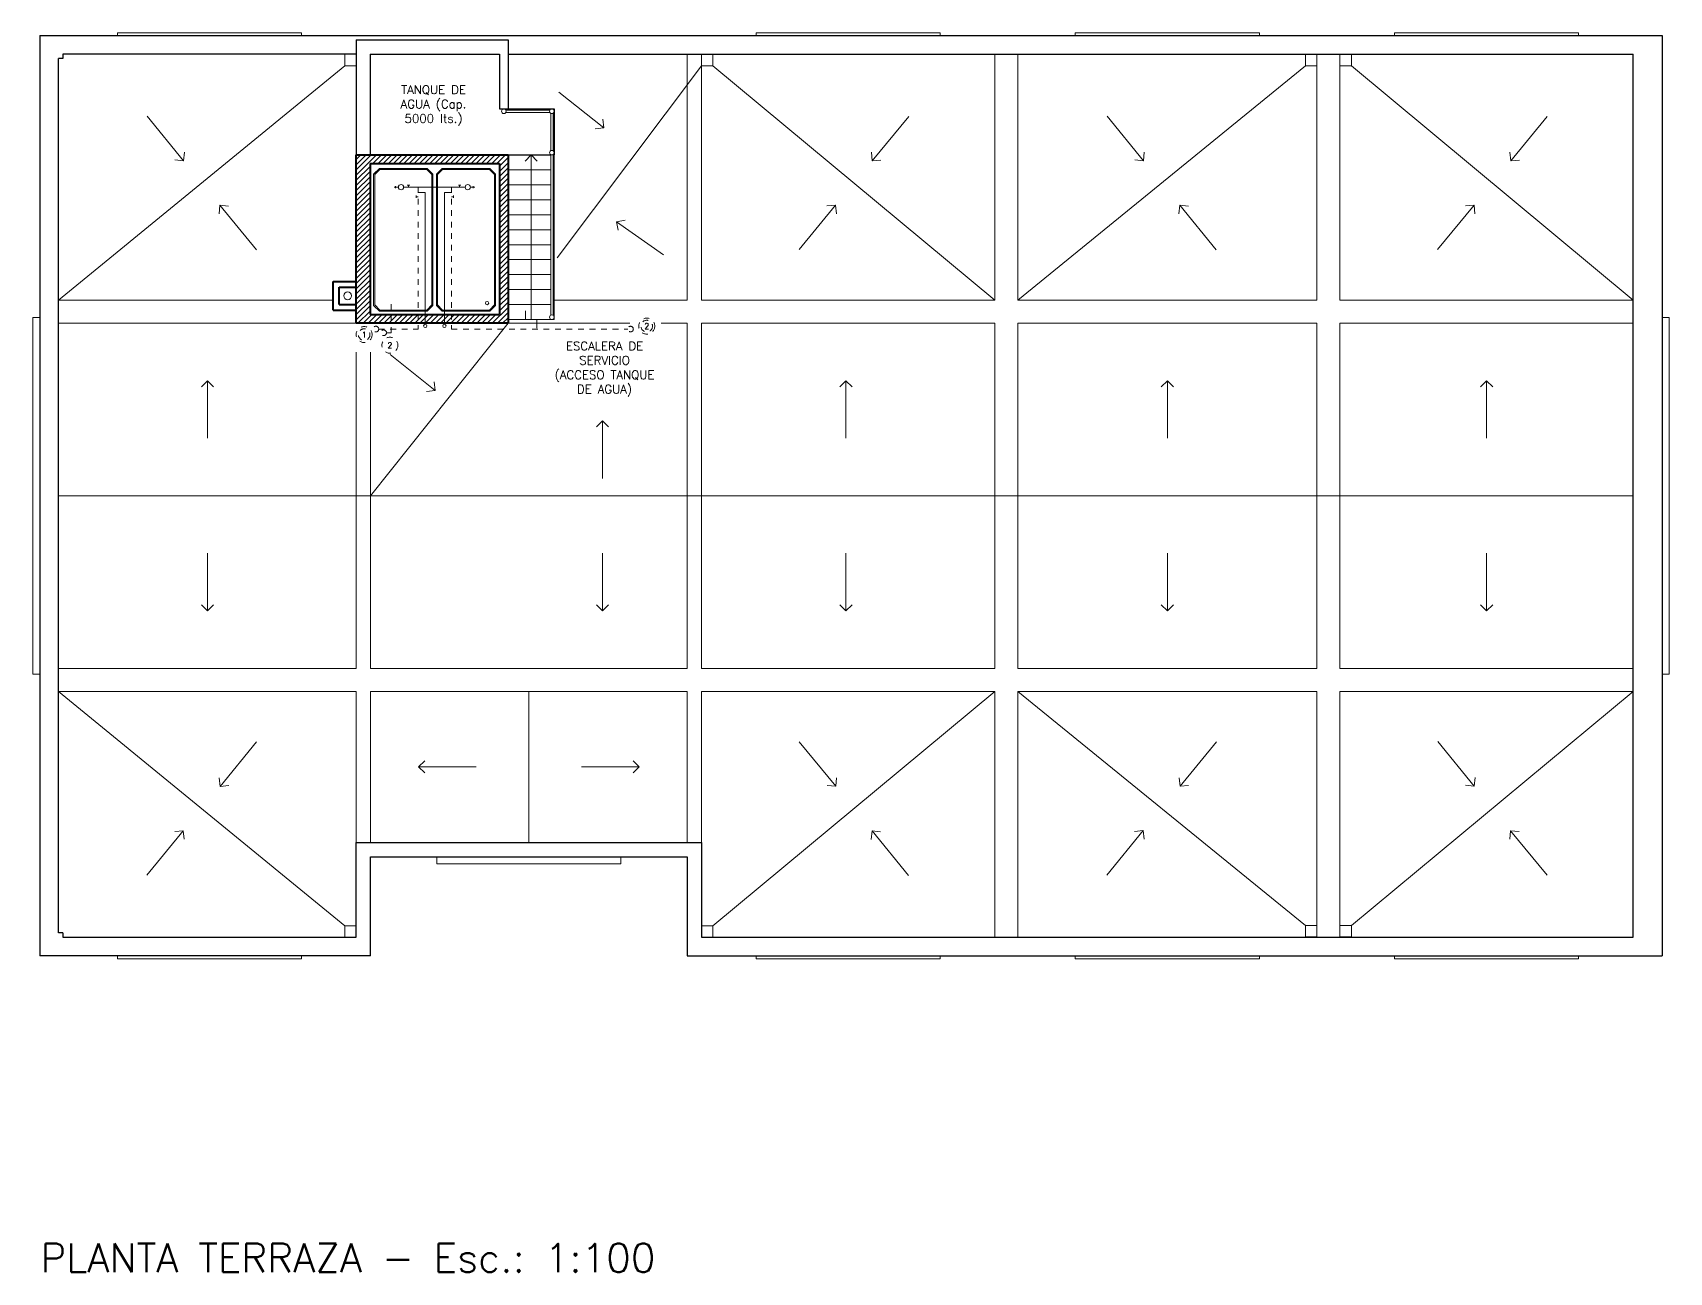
# Model space of a CAD drawing. Extents: x 1009 to 1343, y -172900 to 201.
# Drawn here: x 1308.67 to 1337.12, y 2.25 to 23.8 of the extents above; entities that cross this region are included whole.
import ezdxf

# ---------------------------------------------------------------- set-up
doc = ezdxf.new("R2010")
doc.units = 0
doc.header["$LTSCALE"] = 0.5
doc.linetypes.add('ACAD_ISO03W100', pattern=[30, 12, -18])
doc.linetypes.add('DASHED', pattern=[19.05, 12.7, -6.35])
for name, color, linetype, lineweight in [('Agua fria', 5, 'ACAD_ISO03W100', 18), ('Carpintería', 55, 'CONTINUOUS', 20), ('Detalles 01', 8, 'CONTINUOUS', 9), ('Muros corte', 7, 'CONTINUOUS', 40), ('Muros vista', 253, 'CONTINUOUS', 25), ('Pisos', 252, 'CONTINUOUS', 18), ('Pluviales', 41, 'CONTINUOUS', 18), ('Punta 015', 64, 'CONTINUOUS', 13), ('Punta 03', 171, 'CONTINUOUS', 30), ('Punta 05', 52, 'CONTINUOUS', 50), ('Tratamiento pisos', 251, 'CONTINUOUS', 9), ('Ventilación', 105, 'CONTINUOUS', 18)]:
    doc.layers.add(name, color=color, linetype=linetype, lineweight=lineweight)
doc.styles.add('Texto 1 mm', font='simplex.shx', dxfattribs={"height": 0.1})
doc.styles.add('Texto 1.5 mm', font='simplex.shx', dxfattribs={"height": 0.15})
doc.styles.add('Texto 5 mm', font='simplex.shx', dxfattribs={"height": 0.5})

msp = doc.modelspace()

# ---------------------------------------------------------------- hatches: boundary and pattern name
at = {"layer": 'Tratamiento pisos'}
h = msp.add_hatch(dxfattribs=at)
h.set_pattern_fill('ANSI31,_O', color=256, scale=0.02)
h.set_pattern_definition([(45, (-27.066747, -55.52804), (-0.0449012806, 0.0449012806), [])])
h.paths.add_polyline_path([(1314.538, 21.527), (1316.788, 21.527), (1316.788, 18.902), (1315.954, 18.902), (1315.954, 18.752), (1316.938, 18.752), (1316.938, 21.677), (1314.298, 21.677), (1314.298, 18.752), (1314.906, 18.752), (1314.906, 18.902), (1314.538, 18.902)])
h.paths.add_polyline_path([(1314.906, 18.902), (1314.906, 18.752), (1315.373, 18.752), (1315.373, 18.902)], flags=16)
h.paths.add_polyline_path([(1315.373, 18.752), (1315.497, 18.752), (1315.497, 18.902), (1315.373, 18.902)], flags=17)
h.paths.add_polyline_path([(1315.497, 18.902), (1315.497, 18.752), (1315.83, 18.752), (1315.83, 18.902)], flags=16)
h.paths.add_polyline_path([(1315.954, 18.902), (1315.83, 18.902), (1315.83, 18.752), (1315.954, 18.752)], flags=16)

# ---------------------------------------------------------------- linework, layer by layer
at = {"layer": 'Agua fria', "linetype": 'Continuous', "lineweight": 20, "ltscale": 0.01}
for p, q in [((1314.6, 21.344), (1314.7, 21.444)), ((1314.6, 19.061), (1314.6, 21.344)), ((1314.62, 21.336), (1314.709, 21.424)), ((1314.7, 21.444), (1315.531, 21.444)), ((1314.709, 21.424), (1315.522, 21.424)), ((1315.611, 21.336), (1315.522, 21.424)), ((1315.631, 21.344), (1315.531, 21.444)), ((1315.631, 19.061), (1315.631, 21.344)), ((1315.691, 21.344), (1315.791, 21.444)), ((1315.691, 19.061), (1315.691, 21.344)), ((1315.711, 21.336), (1315.799, 21.424)), ((1315.791, 21.444), (1316.621, 21.444)), ((1315.799, 21.424), (1316.613, 21.424)), ((1316.613, 21.424), (1316.701, 21.336)), ((1316.621, 21.444), (1316.721, 21.344)), ((1316.721, 21.344), (1316.721, 19.061)), ((1314.62, 19.07), (1314.62, 21.336)), ((1315.03, 21.117), (1314.955, 21.117)), ((1314.981, 21.099), (1314.981, 21.137)), ((1315.122, 21.117), (1316.19, 21.117)), ((1315.185, 21.15), (1315.227, 21.15)), ((1315.206, 21.117), (1315.206, 21.15)), ((1315.611, 19.07), (1315.611, 21.336)), ((1315.711, 19.07), (1315.711, 21.336)), ((1316.073, 21.15), (1316.115, 21.15)), ((1316.094, 21.117), (1316.094, 21.15)), ((1316.282, 21.117), (1316.357, 21.117)), ((1316.331, 21.098), (1316.331, 21.136)), ((1316.701, 21.336), (1316.701, 19.07)), ((1315.341, 20.93), (1315.341, 20.972)), ((1315.373, 20.951), (1315.341, 20.951)), ((1315.954, 20.951), (1315.986, 20.951)), ((1315.986, 20.93), (1315.986, 20.972)), ((1314.62, 19.07), (1314.709, 18.981)), ((1315.522, 18.981), (1315.611, 19.07)), ((1315.711, 19.07), (1315.799, 18.981)), ((1316.613, 18.981), (1316.701, 19.07)), ((1314.6, 19.061), (1314.7, 18.961)), ((1315.531, 18.961), (1314.7, 18.961)), ((1315.522, 18.981), (1314.709, 18.981)), ((1315.531, 18.961), (1315.631, 19.061)), ((1315.691, 19.061), (1315.791, 18.961)), ((1315.791, 18.961), (1316.621, 18.961)), ((1315.799, 18.981), (1316.613, 18.981)), ((1316.621, 18.961), (1316.721, 19.061))]:
    msp.add_line(p, q, dxfattribs=at)
at = {"layer": 'Agua fria', "lineweight": 20, "ltscale": 0.01}
for p, q in [((1315.373, 21.117), (1315.373, 18.65)), ((1315.954, 21.117), (1315.954, 18.65)), ((1314.906, 18.586), (1314.906, 19.116)), ((1314.689, 18.65), (1315.373, 18.65)), ((1314.823, 18.586), (1314.906, 18.586)), ((1315.954, 18.65), (1319.018, 18.65))]:
    msp.add_line(p, q, dxfattribs=at)
at = {"layer": 'Agua fria', "linetype": 'Continuous', "lineweight": 20, "ltscale": 0.01}
for centre in [(1315.076, 21.117), (1316.236, 21.117)]:
    msp.add_circle(centre, 0.0457, dxfattribs=at)
at = {"layer": 'Agua fria', "linetype": 'DASHED', "lineweight": 20, "ltscale": 0.01}
for centre, radius in [((1319.348, 18.702), 0.139), ((1319.348, 18.702), 0.101), ((1314.435, 18.554), 0.139), ((1314.435, 18.554), 0.101), ((1314.639, 18.65), 0.0498), ((1314.773, 18.586), 0.0498), ((1314.882, 18.37), 0.139), ((1319.066, 18.65), 0.0486)]:
    msp.add_circle(centre, radius, dxfattribs=at)
at = {"layer": 'Carpintería'}
for p, q in [((1310.148, 23.802), (1313.348, 23.802)), ((1310.148, 23.802), (1310.148, 23.752)), ((1313.348, 23.802), (1313.348, 23.752)), ((1321.248, 23.802), (1324.448, 23.802)), ((1321.248, 23.802), (1321.248, 23.752)), ((1324.448, 23.802), (1324.448, 23.752)), ((1326.798, 23.802), (1329.998, 23.802)), ((1326.798, 23.802), (1326.798, 23.752)), ((1329.998, 23.802), (1329.998, 23.752)), ((1332.348, 23.802), (1335.548, 23.802)), ((1332.348, 23.802), (1332.348, 23.752)), ((1335.548, 23.802), (1335.548, 23.752)), ((1308.673, 18.852), (1308.673, 12.652)), ((1308.673, 18.852), (1308.798, 18.852)), ((1337.123, 18.852), (1336.998, 18.852)), ((1337.123, 18.852), (1337.123, 12.652)), ((1308.673, 12.652), (1308.798, 12.652)), ((1337.123, 12.652), (1336.998, 12.652)), ((1315.698, 9.352), (1315.698, 9.477)), ((1318.898, 9.352), (1318.898, 9.477)), ((1318.898, 9.352), (1315.698, 9.352)), ((1310.148, 7.702), (1310.148, 7.752)), ((1313.348, 7.702), (1310.148, 7.702)), ((1313.348, 7.702), (1313.348, 7.752)), ((1321.248, 7.702), (1321.248, 7.752)), ((1321.248, 7.702), (1324.448, 7.702)), ((1324.448, 7.702), (1324.448, 7.752)), ((1326.798, 7.702), (1326.798, 7.752)), ((1326.798, 7.702), (1329.998, 7.702)), ((1329.998, 7.702), (1329.998, 7.752)), ((1332.348, 7.702), (1332.348, 7.752)), ((1332.348, 7.702), (1335.548, 7.702)), ((1335.548, 7.702), (1335.548, 7.752))]:
    msp.add_line(p, q, dxfattribs=at)
at = {"layer": 'Detalles 01'}
for p, q in [((1318.6, 22.148), (1317.818, 22.771)), ((1311.294, 21.576), (1310.66, 22.35)), ((1317.664, 22.457), (1316.898, 22.457)), ((1317.664, 22.417), (1316.898, 22.417)), ((1317.678, 22.402), (1317.678, 21.752)), ((1317.718, 22.402), (1317.718, 21.752)), ((1318.6, 22.148), (1318.583, 22.297)), ((1323.268, 21.574), (1323.902, 22.348)), ((1327.983, 21.577), (1327.349, 22.351)), ((1334.368, 21.574), (1335.002, 22.348)), ((1318.6, 22.148), (1318.451, 22.131)), ((1311.294, 21.576), (1311.309, 21.726)), ((1317.232, 21.571), (1317.338, 21.677)), ((1317.338, 18.817), (1317.338, 21.677)), ((1317.444, 21.571), (1317.338, 21.677)), ((1317.678, 21.682), (1317.678, 18.892)), ((1317.718, 21.682), (1317.718, 18.892)), ((1323.268, 21.574), (1323.253, 21.723)), ((1327.983, 21.577), (1327.997, 21.726)), ((1334.368, 21.574), (1334.353, 21.723)), ((1311.294, 21.576), (1311.145, 21.591)), ((1323.268, 21.574), (1323.417, 21.589)), ((1327.983, 21.577), (1327.833, 21.592)), ((1334.368, 21.574), (1334.517, 21.589)), ((1311.928, 20.803), (1311.913, 20.654)), ((1311.928, 20.803), (1312.561, 20.029)), ((1311.928, 20.803), (1312.077, 20.788)), ((1322.629, 20.805), (1321.995, 20.032)), ((1322.629, 20.805), (1322.479, 20.79)), ((1322.629, 20.805), (1322.644, 20.656)), ((1328.614, 20.802), (1328.599, 20.653)), ((1328.614, 20.802), (1329.248, 20.028)), ((1328.614, 20.802), (1328.764, 20.787)), ((1333.729, 20.805), (1333.095, 20.032)), ((1333.729, 20.805), (1333.579, 20.79)), ((1333.729, 20.805), (1333.744, 20.656)), ((1318.822, 20.517), (1318.97, 20.542)), ((1318.822, 20.517), (1319.639, 19.94)), ((1318.822, 20.517), (1318.848, 20.369)), ((1317.238, 18.817), (1317.238, 18.967)), ((1317.438, 18.667), (1317.438, 18.817)), ((1315.667, 17.584), (1314.885, 18.207)), ((1311.711, 17.752), (1311.605, 17.646)), ((1311.711, 17.752), (1311.711, 16.752)), ((1311.711, 17.752), (1311.817, 17.646)), ((1315.667, 17.584), (1315.65, 17.733)), ((1322.811, 17.752), (1322.705, 17.646)), ((1322.811, 17.752), (1322.811, 16.752)), ((1322.811, 17.752), (1322.917, 17.646)), ((1328.398, 17.752), (1328.292, 17.646)), ((1328.398, 17.752), (1328.398, 16.752)), ((1328.398, 17.752), (1328.504, 17.646)), ((1333.948, 17.752), (1333.842, 17.646)), ((1333.948, 17.752), (1333.948, 16.752)), ((1333.948, 17.752), (1334.054, 17.646)), ((1315.667, 17.584), (1315.518, 17.567)), ((1318.578, 17.054), (1318.472, 16.948)), ((1318.578, 17.054), (1318.578, 16.054)), ((1318.578, 17.054), (1318.684, 16.948)), ((1311.711, 13.752), (1311.711, 14.752)), ((1318.578, 13.752), (1318.578, 14.752)), ((1322.811, 13.752), (1322.811, 14.752)), ((1328.398, 13.752), (1328.398, 14.752)), ((1333.948, 13.752), (1333.948, 14.752)), ((1311.711, 13.752), (1311.605, 13.858)), ((1311.711, 13.752), (1311.817, 13.858)), ((1318.578, 13.752), (1318.472, 13.858)), ((1318.578, 13.752), (1318.684, 13.858)), ((1322.811, 13.752), (1322.705, 13.858)), ((1322.811, 13.752), (1322.917, 13.858)), ((1328.398, 13.752), (1328.292, 13.858)), ((1328.398, 13.752), (1328.504, 13.858)), ((1333.948, 13.752), (1333.842, 13.858)), ((1333.948, 13.752), (1334.054, 13.858)), ((1311.931, 10.699), (1312.564, 11.473)), ((1322.633, 10.702), (1321.999, 11.476)), ((1328.618, 10.702), (1329.252, 11.475)), ((1333.733, 10.705), (1333.099, 11.479)), ((1315.38, 11.04), (1315.487, 11.146)), ((1319.216, 11.04), (1319.11, 11.146)), ((1311.931, 10.699), (1311.916, 10.848)), ((1315.38, 11.04), (1316.38, 11.04)), ((1315.38, 11.04), (1315.487, 10.934)), ((1319.216, 11.04), (1318.216, 11.04)), ((1319.216, 11.04), (1319.11, 10.934)), ((1322.633, 10.702), (1322.647, 10.851)), ((1328.618, 10.702), (1328.603, 10.851)), ((1333.733, 10.705), (1333.747, 10.854)), ((1311.931, 10.699), (1312.08, 10.714)), ((1322.633, 10.702), (1322.483, 10.717)), ((1328.618, 10.702), (1328.767, 10.717)), ((1333.733, 10.705), (1333.583, 10.72)), ((1311.291, 9.93), (1310.658, 9.157)), ((1311.291, 9.93), (1311.142, 9.915)), ((1311.291, 9.93), (1311.306, 9.781)), ((1323.264, 9.927), (1323.249, 9.778)), ((1323.264, 9.927), (1323.898, 9.153)), ((1323.264, 9.927), (1323.414, 9.912)), ((1327.979, 9.933), (1327.345, 9.159)), ((1327.979, 9.933), (1327.829, 9.918)), ((1327.979, 9.933), (1327.994, 9.784)), ((1334.364, 9.93), (1334.349, 9.78)), ((1334.364, 9.93), (1334.998, 9.156)), ((1334.364, 9.93), (1334.514, 9.915))]:
    msp.add_line(p, q, dxfattribs=at)
for centre in [(1316.863, 22.437), (1317.698, 22.437), (1317.698, 21.717), (1317.698, 18.857)]:
    msp.add_circle(centre, 0.04, dxfattribs=at)
at = {"layer": 'Muros corte'}
for p, q in [((1314.298, 18.752), (1314.298, 21.677)), ((1314.298, 21.677), (1316.938, 21.677)), ((1316.938, 21.677), (1316.938, 18.752)), ((1314.538, 21.527), (1314.538, 18.902)), ((1314.538, 21.527), (1316.788, 21.527)), ((1316.788, 21.527), (1316.788, 18.902)), ((1313.898, 19.477), (1314.298, 19.477)), ((1313.898, 18.977), (1313.898, 19.477)), ((1313.998, 19.377), (1314.298, 19.377)), ((1313.998, 19.077), (1313.998, 19.377)), ((1313.998, 19.077), (1314.298, 19.077)), ((1313.898, 18.977), (1314.298, 18.977)), ((1314.538, 18.902), (1316.788, 18.902)), ((1316.938, 18.752), (1314.298, 18.752))]:
    msp.add_line(p, q, dxfattribs=at)
at = {"layer": 'Muros vista'}
for p, q in [((1308.798, 23.752), (1308.798, 7.752)), ((1308.798, 23.752), (1336.998, 23.752)), ((1336.998, 23.752), (1336.998, 7.752)), ((1309.123, 8.152), (1309.123, 23.352)), ((1309.198, 23.352), (1309.123, 23.352)), ((1314.298, 23.427), (1309.198, 23.427)), ((1309.198, 23.427), (1309.198, 23.352)), ((1316.938, 23.427), (1336.498, 23.427)), ((1336.498, 8.077), (1336.498, 23.427)), ((1314.298, 9.727), (1320.298, 9.727)), ((1314.298, 8.077), (1314.298, 9.727)), ((1320.298, 9.727), (1320.298, 8.077)), ((1314.548, 9.477), (1320.048, 9.477)), ((1314.548, 7.752), (1314.548, 9.477)), ((1320.048, 9.477), (1320.048, 7.752)), ((1309.198, 8.152), (1309.123, 8.152)), ((1309.198, 8.152), (1309.198, 8.077)), ((1309.198, 8.077), (1314.298, 8.077)), ((1320.298, 8.077), (1336.498, 8.077)), ((1314.548, 7.752), (1308.798, 7.752)), ((1320.048, 7.752), (1336.998, 7.752))]:
    msp.add_line(p, q, dxfattribs=at)
at = {"layer": 'Pisos'}
for p, q in [((1317.738, 21.677), (1317.738, 18.817)), ((1316.938, 21.417), (1317.678, 21.417)), ((1317.718, 21.417), (1317.738, 21.417)), ((1316.938, 21.157), (1317.678, 21.157)), ((1317.718, 21.157), (1317.738, 21.157)), ((1316.938, 20.897), (1317.678, 20.897)), ((1317.718, 20.897), (1317.738, 20.897)), ((1316.938, 20.637), (1317.678, 20.637)), ((1317.718, 20.637), (1317.738, 20.637)), ((1316.938, 20.377), (1317.678, 20.377)), ((1317.718, 20.377), (1317.738, 20.377)), ((1316.938, 20.117), (1317.678, 20.117)), ((1317.718, 20.117), (1317.738, 20.117)), ((1316.938, 19.857), (1317.678, 19.857)), ((1317.718, 19.857), (1317.738, 19.857)), ((1316.938, 19.597), (1317.678, 19.597)), ((1317.718, 19.597), (1317.738, 19.597)), ((1316.938, 19.337), (1317.678, 19.337)), ((1316.938, 19.077), (1317.678, 19.077)), ((1317.718, 19.337), (1317.738, 19.337)), ((1317.718, 19.077), (1317.738, 19.077)), ((1316.938, 18.817), (1317.738, 18.817))]:
    msp.add_line(p, q, dxfattribs=at)
at = {"layer": 'Pluviales'}
for points in [[(1314.098, 23.427), (1314.298, 23.427), (1314.298, 23.227), (1314.098, 23.227), (1314.098, 23.427)], [(1320.298, 23.427), (1320.498, 23.427), (1320.498, 23.227), (1320.298, 23.227), (1320.298, 23.427)], [(1330.798, 23.427), (1330.998, 23.427), (1330.998, 23.227), (1330.798, 23.227), (1330.798, 23.427)], [(1331.398, 23.427), (1331.598, 23.427), (1331.598, 23.227), (1331.398, 23.227), (1331.398, 23.427)], [(1314.098, 8.277), (1314.298, 8.277), (1314.298, 8.077), (1314.098, 8.077), (1314.098, 8.277)], [(1320.298, 8.277), (1320.498, 8.277), (1320.498, 8.077), (1320.298, 8.077), (1320.298, 8.277)], [(1330.798, 8.283), (1330.998, 8.283), (1330.998, 8.083), (1330.798, 8.083), (1330.798, 8.283)], [(1331.398, 8.283), (1331.598, 8.283), (1331.598, 8.083), (1331.398, 8.083), (1331.398, 8.283)]]:
    msp.add_lwpolyline(points, dxfattribs=at)
at = {"layer": 'Punta 03'}
for p, q in [((1314.298, 23.677), (1316.938, 23.677)), ((1314.298, 23.677), (1314.298, 21.677)), ((1316.938, 23.677), (1316.938, 22.477)), ((1314.538, 23.427), (1316.788, 23.427)), ((1314.538, 23.427), (1314.538, 21.677)), ((1316.788, 23.427), (1316.788, 22.477)), ((1316.788, 22.477), (1316.938, 22.477)), ((1316.938, 22.477), (1317.738, 22.477)), ((1317.738, 22.477), (1317.738, 21.677)), ((1316.938, 21.677), (1317.678, 21.677)), ((1317.718, 21.677), (1317.738, 21.677))]:
    msp.add_line(p, q, dxfattribs=at)
at = {"layer": 'Tratamiento pisos'}
for p, q in [((1320.048, 19.152), (1320.048, 23.427)), ((1320.298, 19.152), (1320.298, 23.427)), ((1325.398, 19.152), (1325.398, 23.427)), ((1325.798, 19.152), (1325.798, 23.427)), ((1330.998, 19.152), (1330.998, 23.427)), ((1331.398, 19.152), (1331.398, 23.427)), ((1314.098, 23.227), (1309.123, 19.152)), ((1320.298, 23.227), (1317.793, 19.891)), ((1320.498, 23.227), (1325.398, 19.152)), ((1325.798, 19.152), (1330.798, 23.227)), ((1331.598, 23.227), (1336.498, 19.152)), ((1309.123, 19.152), (1313.898, 19.152)), ((1317.738, 19.152), (1320.048, 19.152)), ((1320.298, 19.152), (1325.398, 19.152)), ((1325.798, 19.152), (1330.998, 19.152)), ((1331.398, 19.152), (1336.498, 19.152)), ((1309.123, 18.752), (1314.298, 18.752)), ((1314.548, 15.752), (1316.938, 18.752)), ((1316.938, 18.752), (1319.053, 18.752)), ((1319.601, 18.752), (1320.048, 18.752)), ((1320.048, 12.752), (1320.048, 18.752)), ((1320.298, 12.752), (1320.298, 18.752)), ((1320.298, 18.752), (1325.398, 18.752)), ((1325.398, 12.752), (1325.398, 18.752)), ((1325.798, 18.752), (1330.998, 18.752)), ((1325.798, 12.752), (1325.798, 18.752)), ((1330.998, 12.752), (1330.998, 18.752)), ((1331.398, 18.752), (1336.498, 18.752)), ((1331.398, 12.752), (1331.398, 18.752)), ((1314.298, 12.752), (1314.298, 18.251)), ((1314.548, 12.752), (1314.548, 18.251)), ((1309.123, 15.752), (1336.498, 15.752)), ((1309.123, 12.752), (1314.298, 12.752)), ((1314.548, 12.752), (1320.048, 12.752)), ((1320.298, 12.752), (1325.398, 12.752)), ((1325.798, 12.752), (1330.998, 12.752)), ((1331.398, 12.752), (1336.498, 12.752)), ((1309.123, 12.352), (1314.298, 12.352)), ((1309.123, 12.352), (1314.098, 8.277)), ((1314.298, 9.727), (1314.298, 12.352)), ((1314.548, 9.727), (1314.548, 12.352)), ((1314.548, 12.352), (1320.048, 12.352)), ((1317.298, 12.352), (1317.298, 9.727)), ((1320.048, 9.727), (1320.048, 12.352)), ((1320.298, 9.727), (1320.298, 12.352)), ((1320.298, 12.352), (1325.398, 12.352)), ((1320.498, 8.277), (1325.398, 12.352)), ((1325.398, 8.077), (1325.398, 12.352)), ((1325.798, 8.077), (1325.798, 12.352)), ((1325.798, 12.352), (1330.998, 12.352)), ((1325.798, 12.352), (1330.798, 8.283)), ((1330.998, 8.077), (1330.998, 12.352)), ((1331.398, 8.077), (1331.398, 12.352)), ((1331.398, 12.352), (1336.498, 12.352)), ((1331.598, 8.283), (1336.498, 12.352))]:
    msp.add_line(p, q, dxfattribs=at)
at = {"layer": 'Ventilación', "lineweight": 20, "ltscale": 0.01}
for p, q in [((1315.497, 21.025), (1315.373, 21.025)), ((1315.497, 18.735), (1315.497, 21.025)), ((1315.83, 18.735), (1315.83, 21.025)), ((1315.83, 21.025), (1315.954, 21.025))]:
    msp.add_line(p, q, dxfattribs=at)
at = {"layer": 'Ventilación'}
msp.add_circle((1314.148, 19.229), 0.0684, dxfattribs=at)
at = {"layer": 'Ventilación', "lineweight": 20, "ltscale": 0.01}
for centre in [(1316.572, 19.101), (1315.497, 18.706), (1315.83, 18.706)]:
    msp.add_circle(centre, 0.0291, dxfattribs=at)

# ---------------------------------------------------------------- texts
at = {"layer": 'Agua fria', "lineweight": 20, "ltscale": 0.01, "char_height": 0.1, "width": 0.92289, "attachment_point": 2, "style": 'Texto 1 mm'}
for s, insert in [('1', (1314.435, 18.602)), ('2', (1319.348, 18.751)), ('2', (1314.882, 18.418))]:
    msp.add_mtext(s, dxfattribs=dict(at, insert=insert))
at = {"layer": 'Punta 015', "insert": (1315.641, 22.887), "char_height": 0.15, "width": 1.4513, "attachment_point": 2, "style": 'Texto 1.5 mm'}
msp.add_mtext('TANQUE DE AGUA (Cap. 5000 lts.)', dxfattribs=at)
at = {"layer": 'Punta 015', "lineweight": 20, "insert": (1318.614, 18.431), "char_height": 0.15, "width": 2.12447, "attachment_point": 2, "style": 'Texto 1.5 mm'}
msp.add_mtext('ESCALERA DE SERVICIO\\P(ACCESO TANQUE DE AGUA)', dxfattribs=at)
at = {"layer": 'Punta 05', "lineweight": 20, "insert": (1308.808, 2.753), "char_height": 0.5, "width": 17.2455, "attachment_point": 1, "style": 'Texto 5 mm'}
msp.add_mtext('PLANTA TERRAZA - Esc.: 1:100', dxfattribs=at)

doc.saveas('drawing.dxf')
